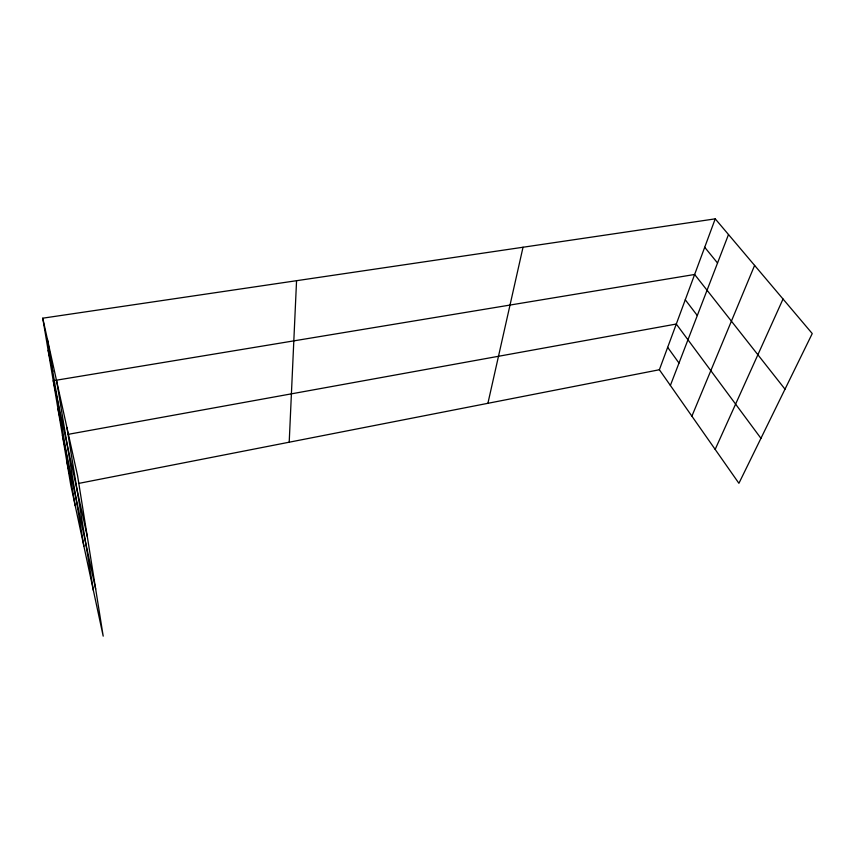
<?xml version="1.0" encoding="UTF-8"?>
<svg xmlns="http://www.w3.org/2000/svg" width="855" height="855" viewBox="0 0 855 855"><rect width="100%" height="100%" fill="white"/><g stroke="black" fill="none" stroke-linecap="round" stroke-linejoin="round"><path stroke-width="1.28" d="M289.204 442.206L296.557 280.697M487.906 403.314L523.025 247.245M715.229 218.848L812.25 333.568L738.912 483.299L659.376 369.745L715.229 218.848L42.75 318.188L70.751 484.967L103.199 636.152L77.581 475.743L42.75 318.188M670.373 385.445L728.503 234.548M691.887 416.161L754.602 265.413M715.165 449.399L783.03 299.026M78.553 483.438L659.376 369.745M67.652 434.436L676.294 324.034L760.939 438.326M704.702 247.277L717.537 263.019M785.008 389.185L694.634 274.476L53.245 380.721L87.296 536.577M685.272 299.774L697.306 315.538M667.67 347.344L678.998 363.076M48.137 350.304L52.775 371.38M57.948 408.743L62.501 429.67M62.426 435.387L95.675 589.074M66.69 460.77L71.147 481.483M47.42 339.307L75.165 505.551M56.687 381.223L83.876 546.11M66.914 427.5L93.387 590.442"/></g></svg>
